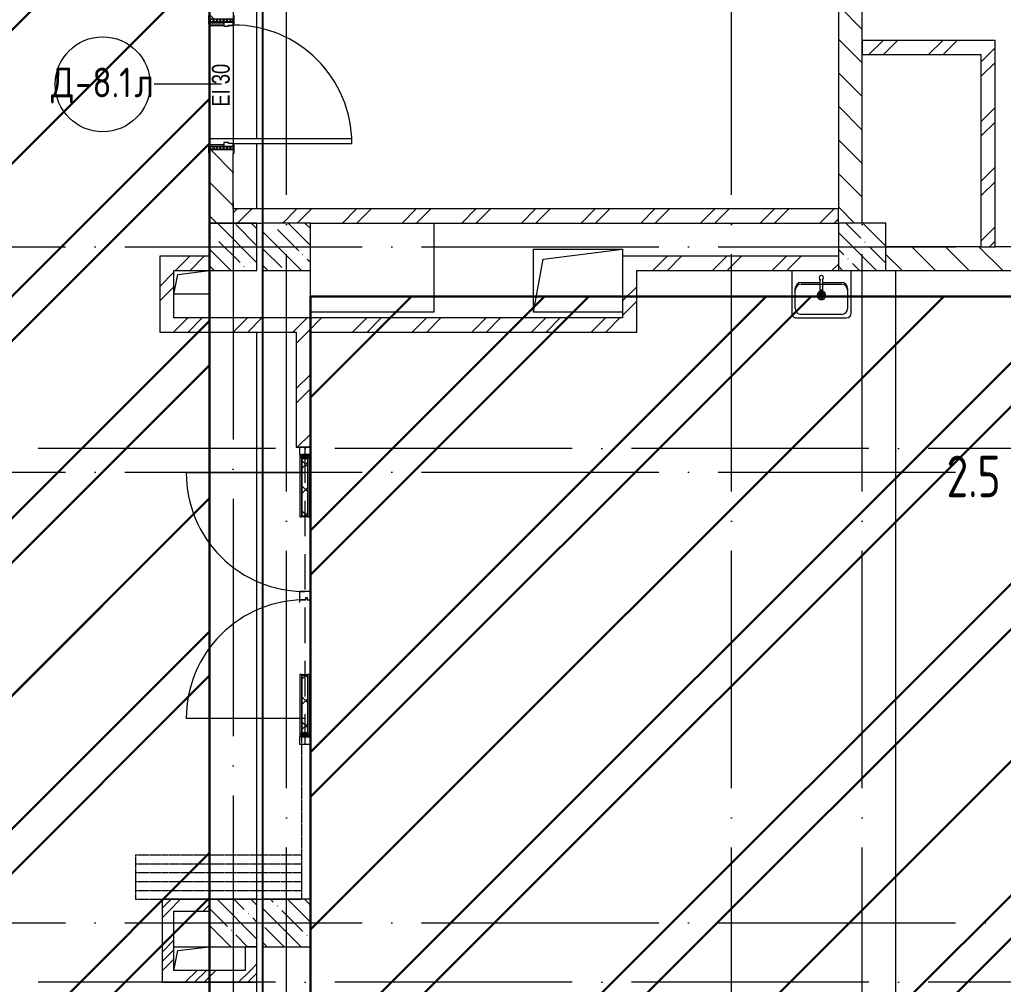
# Model space of a CAD drawing. Header units: millimetres. Extents: x -68946 to 690821, y -552984 to 293768.
# Drawn here: x 139853 to 148143, y -236448 to -228316 of the extents above; entities that cross this region are included whole.
import ezdxf

# ---------------------------------------------------------------- set-up
doc = ezdxf.new("R2010")
doc.units = ezdxf.units.MM
for name, pattern in [('200_ШТРИХ_ш1п0_6_', [8, 5, -3]), ('ADSK_Линия сетки', [2500, 2000, -250, 0, -250]), ('ADSK_Сверху', [450, 300, -150]), ('ADSK_Скрыто', [600, 300, -300])]:
    doc.linetypes.add(name, pattern=pattern)
for name, color, linetype, lineweight in [('1.2) Стяжка 6 вып.', 30, 'Continuous', 30), ('1.3) Звуко-изол           6 вып.', 90, 'Continuous', 30), ('1.4) Стяжка 6 вып.', 30, 'Continuous', 30), ('A-DETL-____-OTLN', 250, 'Continuous', 5), ('A-DETL-GENF-OTLN', 250, 'Continuous', 5), ('A-DOOR-____-IDEN', 250, 'Continuous', 9), ('A-DOOR-____-MCUT', 250, 'Continuous', 5), ('A-DOOR-____-OTLN', 250, 'Continuous', 5), ('A-DOOR-FRAM-MCUT', 250, 'Continuous', 5), ('A-DOOR-FRAM-OTLN', 250, 'Continuous', 5), ('A-FLOR-____-OTLN', 250, 'Continuous', 9), ('A-GENM-____-MCUT', 250, 'Continuous', 25), ('A-GENM-____-OTLN', 250, 'Continuous', 9), ('A-GLAZ-____-OTLN', 250, 'Continuous', 5), ('A-WALL-____-MCUT', 250, 'Continuous', 13), ('A-WALL-____-PATT', 250, 'Continuous', 13), ('G-____-____-SYMB', 250, 'ADSK_Скрыто', 9), ('I-WALL-____-OTLN', 250, 'Continuous', 9), ('P-SANR-FIXT-OTLN', 250, 'Continuous', 9), ('S-COLS-____-MCUT', 250, 'Continuous', 25), ('S-COLS-____-OTLN', 250, 'Continuous', 9), ('S-GRID-____-OTLN', 250, 'Continuous', 9)]:
    doc.layers.add(name, color=color, linetype=linetype, lineweight=lineweight)
doc.styles.add('Arial Narrow', font='ARIALN.TTF', dxfattribs={"width": 0.9, "height": 150})
doc.styles.add('GOST Common_1', font='', dxfattribs={"width": 0.9, "height": 250})
doc.styles.add('GOST Common_2', font='', dxfattribs={"width": 0.8, "height": 350})
doc.styles.get('GOST Common_1').set_extended_font_data('GOST Common')
doc.styles.get('GOST Common_2').set_extended_font_data('GOST Common')
pattern_1 = [(135, (28052.9, -258555.93), (-141.42136, -141.42136), [])]
pattern_2 = [(45, (28052.9, -258555.93), (-251.4472, 251.4472), []), (45, (28052.9, -258174.93), (-251.4472, 251.4472), [])]
pattern_3 = [(135, (28052.9, -258555.93), (-142.5612, -142.5612), []), (135, (28195.47, -258555.93), (-142.5612, -142.5612), [252.016, -50.403, 3.353, -47.05])]
pattern_4 = [(45, (28052.9, -258555.93), (-224.5064, 224.5064), []), (45, (28132.28, -258555.93), (0, 449.0128), []), (45, (27973.53, -258555.93), (0, 449.0128), [])]

# ---------------------------------------------------------------- blocks, each defined once
blk = doc.blocks.new('Дверь_СКБ_1Ст_Внутренняя - Д-8_1л_1100x2100h_Кабинет директора_ Канцелярия_ Бухгалтерия_ Кабинеты заместителей директора_ Кабинет организатора внеклассной и внешкольной работы-42637167-АР1_Маркировочный план 3 этажа секция 2_3')
at = {"layer": 'A-DOOR-____-OTLN'}
h = blk.add_hatch(dxfattribs=at)
h.set_pattern_fill('FP_9', color=256, style=0, pattern_type=2)
h.set_pattern_definition([(135, (1751.41, 164.685), (-14.14214, -14.14214), []), (225, (1751.41, 164.685), (14.14214, -14.14214), [])])
h.paths.add_polyline_path([(562.5, 100), (537.5, 100), (537.5, -100), (562.5, -100)])
at = {"layer": 'A-DOOR-FRAM-OTLN'}
h = blk.add_hatch(dxfattribs=at)
h.set_pattern_fill('FP_10', color=256, style=0, pattern_type=2)
h.set_pattern_definition([(45, (-371.384, 164.685), (-14.1421, 14.1421), []), (135, (-371.384, 164.685), (-14.1421, -14.1421), [])])
h.paths.add_polyline_path([(-512.5, -92.9), (-512.5, 100), (-537.5, 100), (-537.5, -100), (-512.5, -100)])
at = {"layer": 'A-DOOR-____-MCUT'}
for p, q in [((512.5, 1100), (472.5, 1100)), ((472.5, 1100), (472.5, 100)), ((512.5, 100), (512.5, 1100)), ((472.5, 100), (512.5, 100))]:
    blk.add_line(p, q, dxfattribs=at)
at = {"layer": 'A-DOOR-____-OTLN'}
blk.add_arc((512.5, 100), 1000, 90, 180, dxfattribs=at)
at = {"layer": 'A-DOOR-FRAM-MCUT'}
for p, q in [((-497.5, 108), (-567.5, 108)), ((-567.5, 108), (-567.5, 100)), ((-567.5, 100), (-497.5, 100)), ((-512.5, 100), (-537.5, 100)), ((-537.5, 100), (-537.5, -100)), ((-487.5, 100), (-512.5, 100)), ((-512.5, 100), (-512.5, 20)), ((-512.5, -100), (-512.5, 100)), ((-497.5, 100), (-512.5, 100)), ((-512.5, 100), (-512.5, 99)), ((-512.5, 99), (-497.5, 99)), ((-497.5, 100), (-497.5, 108)), ((-497.5, 99), (-497.5, 100)), ((-487.5, 60), (-487.5, 100)), ((512.5, 100), (512.5, 60)), ((537.5, 100), (512.5, 100)), ((592.5, 108), (522.5, 108)), ((522.5, 108), (522.5, 100)), ((537.5, 100), (522.5, 100)), ((522.5, 100), (522.5, 99)), ((522.5, 100), (592.5, 100)), ((522.5, 99), (537.5, 99)), ((537.5, 20), (537.5, 100)), ((562.5, 100), (537.5, 100)), ((537.5, 100), (537.5, -100)), ((537.5, 99), (537.5, 100)), ((562.5, -100), (562.5, 100)), ((592.5, 100), (592.5, 108)), ((-512.5, 20), (-477.5, 20)), ((-497.5, 20), (-512.5, 20)), ((-512.5, 20), (-512.5, -100)), ((-497.5, -100), (-497.5, 20)), ((-477.5, 60), (-487.5, 60)), ((-477.5, 20), (-477.5, 60)), ((512.5, 60), (502.5, 60)), ((502.5, 60), (502.5, 20)), ((502.5, 20), (537.5, 20)), ((537.5, 20), (522.5, 20)), ((522.5, 20), (522.5, -100)), ((537.5, -100), (537.5, 20)), ((-497.5, -100), (-567.5, -100)), ((-567.5, -100), (-567.5, -108)), ((-567.5, -108), (-497.5, -108)), ((-537.5, -100), (-512.5, -100)), ((-512.5, -100), (-497.5, -100)), ((-497.5, -108), (-497.5, -100)), ((522.5, -100), (537.5, -100)), ((592.5, -100), (522.5, -100)), ((522.5, -100), (522.5, -108)), ((522.5, -108), (592.5, -108)), ((537.5, -100), (562.5, -100)), ((592.5, -108), (592.5, -100))]:
    blk.add_line(p, q, dxfattribs=at)
blk = doc.blocks.new('Раковина_АИ_3D_Рен_МГН_Santek Neo 50 - Раковина 500x400x170-V72-АР1_Маркировочный план 3 этажа секция 2_3')
at = {"layer": 'P-SANR-FIXT-OTLN', "lineweight": 5}
for p, q in [((-250, 25), (-250, -335)), ((250, -335), (250, 25)), ((-170, -75), (-10, -75)), ((-10, -167), (-10, -49.9)), ((10, -50), (10, -167)), ((10, -75), (170, -75)), ((-220, -295), (-220, -125)), ((-220, -295), (-220, -139.7)), ((-170, -89.7), (170, -89.7)), ((-5.9, -137), (-7, -137)), ((-7, -137), (-7, -137)), ((-5.9, -137), (5.9, -137)), ((0, -150), (0, -220)), ((7, -137), (5.9, -137)), ((7, -137), (7, -137)), ((220, -125), (220, -295)), ((220, -139.7), (220, -295)), ((35, -185), (-35, -185)), ((-10, -167), (10, -167)), ((-210, -375), (210, -375)), ((170, -345), (-170, -345)), ((170, -345), (-170, -345))]:
    blk.add_line(p, q, dxfattribs=at)
for centre, radius, start, end in [((-170, -125), 50, 90, 180), ((0, -35), 18, 360, 180), ((0, -35), 18, 180, 250.80897), ((0, -35), 18, 289.19103, 360), ((0, -35), 18, 295.19321, 300), ((0, -35), 18, 309.99941, 315), ((0, -35), 18, 324.99969, 330), ((170, -125), 50, 0, 90), ((-170, -139.7), 50, 90, 180), ((0, -185), 35, 0, 180), ((0, -185), 35, 106.67272, 180), ((0, -185), 23, 360, 180), ((0, -185), 23, 115.32987, 180), ((0, -185), 23, 360, 64.67013), ((0, -185), 35, 0, 73.32728), ((170, -139.7), 50, 0, 90), ((0, -185), 35, 180, 0), ((0, -185), 35, 180, 360), ((0, -185), 23, 180, 360), ((0, -185), 23, 180, 360), ((-170, -295), 50, 180, 270), ((-170, -295), 50, 180, 270), ((170, -295), 50, 270, 0), ((170, -295), 50, 270, 0), ((-210, -335), 40, 180, 270), ((210, -335), 40, 270, 0)]:
    blk.add_arc(centre, radius, start, end, dxfattribs=at)
for points in [[(-6.2, -51.9), (-6.1, -51.9), (-6, -52), (-5.9, -52)], [(5.9, -52), (6, -52), (6.1, -51.9), (6.2, -51.9)]]:
    blk.add_open_spline(points, degree=3, dxfattribs=at)
blk = doc.blocks.new('Сифон Orio для МГН - Сифон бутылочный-V73-АР1_Маркировочный план 3 этажа секция 2_3')
at = {"layer": 'P-SANR-FIXT-OTLN', "lineweight": 5}
for start, end in [(90, 233.74325), (165, 233.74325), (165, 233.74325), (165, 180), (105, 135), (105, 135), (306.25675, 90), (345, 75), (345, 75), (45, 75), (345, 15), (195, 233.74325), (306.25675, 315), (306.25675, 315), (306.25675, 315)]:
    blk.add_arc((0, 0), 16, start, end, dxfattribs=at)
blk = doc.blocks.new('FOLDING_ПерегородкаРаздвижная_Norma_СтартовыйПрофиль - FOLDING_ПерегородкаРаздвижная_Norma_СтартовыйПрофиль-30251007-АР1_Маркировочный план 3 этажа секция 2_3')
at = {"layer": 'A-GENM-____-MCUT', "lineweight": 5}
for p, q in [((-31, 46), (-31, -46)), ((26, 46), (-31, 46)), ((26, -25), (26, 46)), ((-31, -46), (31, -46)), ((31, -25), (26, -25)), ((31, -46), (31, -25))]:
    blk.add_line(p, q, dxfattribs=at)
blk = doc.blocks.new('FOLDING_ПерегородкаРаздвижная_Norma_Панель - Узкая-39111231-АР1_Маркировочный план 3 этажа секция 2_3')
at = {"layer": 'A-GENM-____-MCUT', "lineweight": 5}
for p, q in [((5.5, 41.5), (-5.5, 41.5)), ((-5.5, 41.5), (-5.5, 25.5)), ((-5.5, 25.5), (5.5, 25.5)), ((4.5, 25.5), (-4.5, 25.5)), ((-4.5, 25.5), (-4.5, -25.5)), ((4.5, -25.5), (4.5, 25.5)), ((5.5, 25.5), (5.5, 41.5)), ((5.5, -25.5), (-5.5, -25.5)), ((-5.5, -25.5), (-5.5, -41.5)), ((-5.5, -41.5), (5.5, -41.5)), ((-4.5, -25.5), (4.5, -25.5)), ((5.5, -41.5), (5.5, -25.5))]:
    blk.add_line(p, q, dxfattribs=at)
at = {"layer": 'A-GENM-____-OTLN', "lineweight": 5}
for p, q in [((-5.5, -25.5), (-5.5, 25.5)), ((5.5, 25.5), (5.5, -25.5))]:
    blk.add_line(p, q, dxfattribs=at)
blk = doc.blocks.new('FOLDING_ПерегородкаРаздвижная_Norma_ВерхнийТрек - FOLDING_ПерегородкаРаздвижная_Norma_ВерхнийТрек-39111232-АР1_Маркировочный план 3 этажа секция 2_3')
at = {"layer": 'A-GENM-____-OTLN', "linetype": 'ADSK_Сверху', "lineweight": 5}
blk.add_line((0, 0), (2502, 0), dxfattribs=at)
blk = doc.blocks.new('FOLDING_ПерегородкаРаздвижная_Norma_СтартовыйПрофиль - FOLDING_ПерегородкаРаздвижная_Norma_СтартовыйПрофиль-30251010-АР1_Маркировочный план 3 этажа секция 2_3')
at = {"layer": 'A-GENM-____-MCUT', "lineweight": 5}
for p, q in [((-31, 46), (-31, -46)), ((31, 46), (-31, 46)), ((26, -46), (26, 25)), ((26, 25), (31, 25)), ((31, 25), (31, 46)), ((-31, -46), (26, -46))]:
    blk.add_line(p, q, dxfattribs=at)
blk = doc.blocks.new('FOLDING_ПерегородкаРаздвижная_Norma_Панель - Узкая-39111233-АР1_Маркировочный план 3 этажа секция 2_3')
at = {"layer": 'A-GENM-____-MCUT', "lineweight": 5}
for p, q in [((5.5, 41.5), (-5.5, 41.5)), ((-5.5, 41.5), (-5.5, 25.5)), ((-5.5, 25.5), (5.5, 25.5)), ((4.5, 25.5), (-4.5, 25.5)), ((-4.5, 25.5), (-4.5, -25.5)), ((4.5, -25.5), (4.5, 25.5)), ((5.5, 25.5), (5.5, 41.5)), ((5.5, -25.5), (-5.5, -25.5)), ((-5.5, -25.5), (-5.5, -41.5)), ((-5.5, -41.5), (5.5, -41.5)), ((-4.5, -25.5), (4.5, -25.5)), ((5.5, -41.5), (5.5, -25.5))]:
    blk.add_line(p, q, dxfattribs=at)
at = {"layer": 'A-GENM-____-OTLN', "lineweight": 5}
for p, q in [((-5.5, -25.5), (-5.5, 25.5)), ((5.5, 25.5), (5.5, -25.5))]:
    blk.add_line(p, q, dxfattribs=at)
blk = doc.blocks.new('FOLDING_ПерегородкаРаздвижная_Norma_Дверь - Дверь с притвором-30251012-АР1_Маркировочный план 3 этажа секция 2_3')
at = {"layer": 'A-DETL-GENF-OTLN', "lineweight": 5}
blk.add_line((-500, 0), (-500, -1000), dxfattribs=at)
blk.add_arc((-500, 0), 1000, 270, 0, dxfattribs=at)
blk = doc.blocks.new('FOLDING_ПерегородкаРаздвижная_Norma_Дверь - Дверь-30251015-АР1_Маркировочный план 3 этажа секция 2_3')
at = {"layer": 'A-DETL-GENF-OTLN', "lineweight": 5}
blk.add_line((-500, 0), (-500, 1000), dxfattribs=at)
blk.add_arc((-500, 0), 1000, 360, 90, dxfattribs=at)
blk = doc.blocks.new('FOLDING_ПерегородкаРаздвижная_Norma_Панель - С механизмом круглых тяг-39111234-АР1_Маркировочный план 3 этажа секция 2_3')
at = {"layer": 'A-GENM-____-OTLN', "lineweight": 5}
h = blk.add_hatch(dxfattribs=at)
h.set_pattern_fill('FP_55', color=256, style=0, pattern_type=2)
h.set_pattern_definition([(135, (26298, -114204), (-106.06602, -106.06602), []), (225, (26298, -114204), (106.06602, -106.06602), [])])
h.paths.add_polyline_path([(240, 25.5), (-240, 25.5), (-240, -25.5), (240, -25.5)])
at = {"layer": 'A-GENM-____-MCUT', "lineweight": 5}
for p, q in [((250, 41.5), (-250, 41.5)), ((-250, 41.5), (-250, 25.5)), ((-250, 25.5), (250, 25.5)), ((240, 25.5), (-240, 25.5)), ((-240, 25.5), (-240, -25.5)), ((240, -25.5), (240, 25.5)), ((250, 25.5), (250, 41.5)), ((250, -25.5), (-250, -25.5)), ((-250, -25.5), (-250, -41.5)), ((-250, -41.5), (250, -41.5)), ((-240, -25.5), (240, -25.5)), ((250, -41.5), (250, -25.5))]:
    blk.add_line(p, q, dxfattribs=at)
at = {"layer": 'A-GENM-____-OTLN', "lineweight": 5}
for p, q in [((-250, -25.5), (-250, 25.5)), ((250, 25.5), (250, -25.5))]:
    blk.add_line(p, q, dxfattribs=at)
blk = doc.blocks.new('FOLDING_ПерегородкаРаздвижная_Norma_Панель - С механизмом круглых тяг-V84-АР1_Маркировочный план 3 этажа секция 2_3')
at = {"layer": 'A-GENM-____-OTLN', "lineweight": 5}
h = blk.add_hatch(dxfattribs=at)
h.set_pattern_fill('FP_56', color=256, style=0, pattern_type=2)
h.set_pattern_definition([(135, (24470, -114204), (-106.06602, -106.06602), []), (225, (24470, -114204), (106.06602, -106.06602), [])])
h.paths.add_polyline_path([(240, 25.5), (-240, 25.5), (-240, -25.5), (240, -25.5)])
at = {"layer": 'A-GENM-____-MCUT', "lineweight": 5}
for p, q in [((250, 41.5), (-250, 41.5)), ((-250, 41.5), (-250, 25.5)), ((-250, 25.5), (250, 25.5)), ((240, 25.5), (-240, 25.5)), ((-240, 25.5), (-240, -25.5)), ((240, -25.5), (240, 25.5)), ((250, 25.5), (250, 41.5)), ((250, -25.5), (-250, -25.5)), ((-250, -25.5), (-250, -41.5)), ((-250, -41.5), (250, -41.5)), ((-240, -25.5), (240, -25.5)), ((250, -41.5), (250, -25.5))]:
    blk.add_line(p, q, dxfattribs=at)
at = {"layer": 'A-GENM-____-OTLN', "lineweight": 5}
for p, q in [((-250, -25.5), (-250, 25.5)), ((250, 25.5), (250, -25.5))]:
    blk.add_line(p, q, dxfattribs=at)
blk = doc.blocks.new('FOLDING_ПерегородкаРаздвижная_Norma_ПритворнаяПланка - FOLDING_ПерегородкаРаздвижная_Norma_ПритворнаяПланка-30251014-АР1_Маркировочный план 3 этажа секция 2_3')
at = {"layer": 'A-GENM-____-MCUT', "lineweight": 5}
for p, q in [((25, 46), (-35, 46)), ((-35, 46), (-35, -46)), ((15, 7), (15, 19.5)), ((15, 19.5), (35, 19.5)), ((35, 7), (15, 7)), ((35, 19.5), (35, 36)), ((35, -41.5), (35, 7)), ((-35, -46), (55, -46)), ((55, -41.5), (35, -41.5)), ((55, -46), (55, -41.5))]:
    blk.add_line(p, q, dxfattribs=at)
blk.add_arc((25, 36), 10, 360, 90, dxfattribs=at)
blk = doc.blocks.new('BSC_Колонна _Прямоугольная - 400x400-31342009-АР1_Маркировочный план 3 этажа секция 2_3')
at = {"layer": 'S-COLS-____-OTLN', "lineweight": 5}
h = blk.add_hatch(dxfattribs=at)
h.set_pattern_fill('FP_59', color=256, style=0, pattern_type=2)
h.set_pattern_definition([(135, (-114049.98, -28325), (-142.5612, -142.5612), []), (135, (-113907.42, -28325), (-142.5612, -142.5612), [252.016, -50.403, 3.353, -47.05])])
h.paths.add_polyline_path([(-200, -200), (200, -200), (200, 200), (-200, 200), (-200, -20)])
at = {"layer": 'S-COLS-____-MCUT', "lineweight": 5}
for p, q in [((200, 200), (-200, 200)), ((-200, 200), (-200, -200)), ((200, -200), (200, 200)), ((-200, -200), (200, -200))]:
    blk.add_line(p, q, dxfattribs=at)
blk = doc.blocks.new('BSC_Колонна _Прямоугольная - 400x400-31437719-АР1_Маркировочный план 3 этажа секция 2_3')
at = {"layer": 'S-COLS-____-OTLN', "lineweight": 5}
h = blk.add_hatch(dxfattribs=at)
h.set_pattern_fill('FP_60', color=256, style=0, pattern_type=2)
h.set_pattern_definition([(135, (-114049.98, -22625), (-142.5612, -142.5612), []), (135, (-113907.42, -22625), (-142.5612, -142.5612), [252.016, -50.403, 3.353, -47.05])])
h.paths.add_polyline_path([(200, -200), (200, 200), (-200, 200), (-200, -200)])
at = {"layer": 'S-COLS-____-MCUT', "lineweight": 5}
for p, q in [((200, 200), (-200, 200)), ((-200, 200), (-200, -200)), ((200, -200), (200, 200)), ((-200, -200), (200, -200))]:
    blk.add_line(p, q, dxfattribs=at)
blk = doc.blocks.new('BSC_Колонна _Прямоугольная - 400x400-V99-АР1_Маркировочный план 3 этажа секция 2_3')
at = {"layer": 'S-COLS-____-OTLN', "lineweight": 5}
h = blk.add_hatch(dxfattribs=at)
h.set_pattern_fill('FP_74', color=256, style=0, pattern_type=2)
h.set_pattern_definition([(135, (-118899.98, -28325), (-142.5612, -142.5612), []), (135, (-118757.42, -28325), (-142.5612, -142.5612), [252.016, -50.403, 3.353, -47.05])])
h.paths.add_polyline_path([(-133.3, -200), (200, -200), (200, 200), (-200, 200), (-200, -200), (-180.3, -200)])
at = {"layer": 'S-COLS-____-MCUT', "lineweight": 5}
for p, q in [((200, 200), (-200, 200)), ((-200, 200), (-200, -200)), ((200, -200), (200, 200)), ((-200, -200), (200, -200))]:
    blk.add_line(p, q, dxfattribs=at)
blk = doc.blocks.new('_Wn_-As_OpeningMEP_floor__Rectangular - _Wn_-As_OpeningMEP_floor__Rectangular-39876441-АР1_Маркировочный план 3 этажа секция 2_3')
at = {"layer": 'A-DETL-GENF-OTLN', "lineweight": 5}
for p, q in [((-292, 232), (375, 315)), ((-375, -215), (-292, 232))]:
    blk.add_line(p, q, dxfattribs=at)
blk = doc.blocks.new('_Wn_-As_OpeningMEP_floor__Rectangular - _Wn_-As_OpeningMEP_floor__Rectangular-32466820-АР1_Маркировочный план 3 этажа секция 2_3')
at = {"layer": 'A-DETL-GENF-OTLN', "lineweight": 5}
for p, q in [((-150, -50), (-117.9, 117.9)), ((-117.9, 117.9), (150, 150))]:
    blk.add_line(p, q, dxfattribs=at)
blk = doc.blocks.new('_Wn_-As_OpeningMEP_floor__Rectangular - _Wn_-As_OpeningMEP_floor__Rectangular-V189-АР1_Маркировочный план 3 этажа секция 2_3')
at = {"layer": 'A-DETL-GENF-OTLN', "lineweight": 5}
for p, q in [((-150, -50), (-117.9, 117.9)), ((-117.9, 117.9), (150, 150))]:
    blk.add_line(p, q, dxfattribs=at)
blk = doc.blocks.new('ADSK_Марка_Дверь - Типоразмер_ADSK_Марка-30565456-АР1_Маркировочный план 3 этажа секция 2_3')
at = {"layer": 'A-DOOR-____-IDEN'}
blk.add_circle((0, 0), 4, dxfattribs=at)

msp = doc.modelspace()

# ---------------------------------------------------------------- hatches: boundary and pattern name
at = {"layer": '1.2) Стяжка 6 вып.', "lineweight": 30}
h = msp.add_hatch(dxfattribs=at)
h.set_pattern_fill('ANSI31', color=256, scale=333)
h.paths.add_polyline_path([(141452.9057, -239130.9286), (133152.9057, -239130.9286), (133152.9057, -222980.9286), (141452.9057, -222980.9286)])
h = msp.add_hatch(dxfattribs=at)
h.set_pattern_fill('ANSI31', color=256, scale=333)
h.paths.add_polyline_path([(160155.7758, -230648.4777), (164398.881, -230648.4777), (164398.881, -235490.3332), (160155.7758, -235490.3332), (160155.7758, -248130.9292), (142302.8838, -248130.9292), (142302.8838, -230648.4777)])
at = {"layer": '1.3) Звуко-изол           6 вып.', "lineweight": 30}
h = msp.add_hatch(dxfattribs=at)
h.set_pattern_fill('ANSI31', color=256, scale=500)
h.paths.add_polyline_path([(141452.9057, -239130.9286), (133152.9057, -239130.9286), (133152.9057, -222980.9286), (141452.9057, -222980.9286)])
h = msp.add_hatch(dxfattribs=at)
h.set_pattern_fill('ANSI31', color=256, scale=500)
h.paths.add_polyline_path([(160155.7758, -230648.4777), (164398.881, -230648.4777), (164398.881, -235490.3332), (160155.7758, -235490.3332), (160155.7758, -248130.9292), (142302.8838, -248130.9292), (142302.8838, -230648.4777)])
at = {"layer": '1.4) Стяжка 6 вып.', "lineweight": 30}
h = msp.add_hatch(dxfattribs=at)
h.set_pattern_fill('ANSI32', color=256, scale=333)
h.paths.add_polyline_path([(141452.9057, -239130.9286), (133152.9057, -239130.9286), (133152.9057, -222980.9286), (141452.9057, -222980.9286)])
h = msp.add_hatch(dxfattribs=at)
h.set_pattern_fill('ANSI32', color=256, scale=333)
h.paths.add_polyline_path([(160155.7758, -230648.4777), (164398.881, -230648.4777), (164398.881, -235490.3332), (160155.7758, -235490.3332), (160155.7758, -248130.9292), (142302.8838, -248130.9292), (142302.8838, -230648.4777)])
at = {"layer": 'A-WALL-____-PATT', "lineweight": 15}
h = msp.add_hatch(dxfattribs=at)
h.set_pattern_fill('FP_1', color=256, style=0, pattern_type=2)
h.set_pattern_definition(pattern_1)
h.paths.add_polyline_path([(146952.9057, -230030.9292), (146952.9057, -226230.9292), (146752.9057, -226230.9292), (146752.9057, -230030.9292)])
h.paths.add_polyline_path([(146952.9057, -225830.9292), (146952.9057, -222030.9292), (146752.9057, -222030.9292), (146752.9057, -225830.9292)])
h.paths.add_polyline_path([(146752.9057, -221630.9292), (146952.9057, -221630.9292), (146952.9057, -217830.9292), (146752.9057, -217830.9292), (146752.9057, -220829.4967)])
h.paths.add_polyline_path([(146952.9057, -217430.9292), (146952.9057, -213630.9292), (146752.9057, -213630.9292), (146752.9057, -217430.9292)])
h = msp.add_hatch(dxfattribs=at)
h.set_pattern_fill('FP_1', color=256, style=0, pattern_type=2)
h.set_pattern_definition(pattern_1)
h.paths.add_polyline_path([(141452.9057, -230030.9286), (141652.9057, -230030.9286), (141652.9057, -229410.8818), (141452.9057, -229410.8818), (141452.9057, -229910.8818)])
h.paths.add_polyline_path([(141652.9057, -228310.8818), (141652.9054, -226230.9292), (141452.906, -226230.9286), (141452.9057, -228310.8818), (141465.4589, -228310.8818)])
h.paths.add_polyline_path([(141652.9057, -225830.9286), (141652.9057, -222980.9286), (141452.9057, -222980.9286), (141452.9057, -225830.9286), (141624.7814, -225830.9286)])
h = msp.add_hatch(dxfattribs=at)
h.set_pattern_fill('FP_2', color=256, style=0, pattern_type=2)
h.set_pattern_definition(pattern_2)
h.paths.add_polyline_path([(147157.4448, -228610.9282), (147952.9057, -228610.9282), (147952.9057, -228490.9282), (146952.9057, -228490.9282), (146952.9057, -228610.9282)])
h = msp.add_hatch(dxfattribs=at)
h.set_pattern_fill('FP_2', color=256, style=0, pattern_type=2)
h.set_pattern_definition(pattern_2)
h.paths.add_polyline_path([(148072.9057, -230230.9282), (148072.9057, -228490.9282), (147952.9057, -228490.9282), (147952.9057, -230230.9282)])
h = msp.add_hatch(dxfattribs=at)
h.set_pattern_fill('FP_2', color=256, style=0, pattern_type=2)
h.set_pattern_definition(pattern_2)
h.paths.add_polyline_path([(141652.9057, -230030.8818), (146752.9057, -230030.8818), (146752.8838, -229910.8818), (141652.9057, -229910.8818)])
h = msp.add_hatch(dxfattribs=at)
h.set_pattern_fill('FP_1', color=256, style=0, pattern_type=2)
h.set_pattern_definition(pattern_1)
h.paths.add_polyline_path([(151102.9057, -230430.9282), (152492.8838, -230430.5665), (152492.8838, -230230.9282), (147152.8838, -230230.9282), (147152.8838, -230430.9282), (149860.6508, -230430.9276)])
h = msp.add_hatch(dxfattribs=at)
h.set_pattern_fill('FP_2', color=256, style=0, pattern_type=2)
h.set_pattern_definition(pattern_2)
h.paths.add_polyline_path([(141032.906, -230430.9286), (141452.9057, -230430.9286), (141452.9057, -230310.9286), (141032.906, -230310.9286), (141032.906, -230388.4287)])
h = msp.add_hatch(dxfattribs=at)
h.set_pattern_fill('FP_2', color=256, style=0, pattern_type=2)
h.set_pattern_definition(pattern_2)
h.paths.add_polyline_path([(144933.5681, -230430.9282), (146752.8838, -230430.9282), (146752.8838, -230310.9282), (144933.5681, -230310.9282)])
h = msp.add_hatch(dxfattribs=at)
h.set_pattern_fill('FP_2', color=256, style=0, pattern_type=2)
h.set_pattern_definition(pattern_2)
h.paths.add_polyline_path([(141032.906, -230830.9292), (141152.9057, -230830.9292), (141152.9057, -230430.9286), (141032.906, -230430.9286), (141032.906, -230657.4216)])
h = msp.add_hatch(dxfattribs=at)
h.set_pattern_fill('FP_2', color=256, style=0, pattern_type=2)
h.set_pattern_definition(pattern_2)
h.paths.add_polyline_path([(145053.5681, -230950.9292), (145053.5681, -230430.9282), (144933.5681, -230430.9282), (144933.5681, -230950.9292)])
h = msp.add_hatch(dxfattribs=at)
h.set_pattern_fill('FP_2', color=256, style=0, pattern_type=2)
h.set_pattern_definition(pattern_2)
h.paths.add_polyline_path([(142302.9063, -230950.9292), (144933.5681, -230950.9292), (144933.5681, -230830.9292), (141032.906, -230830.9292), (141032.906, -230950.9292), (142302.8838, -230950.9292)])
h = msp.add_hatch(dxfattribs=at)
h.set_pattern_fill('FP_2', color=256, style=0, pattern_type=2)
h.set_pattern_definition(pattern_2)
h.paths.add_polyline_path([(142182.9063, -231920.9304), (142302.9063, -231920.9304), (142302.9063, -230950.9292), (142182.9063, -230950.9292), (142182.9063, -231529.6775)])
h = msp.add_hatch(dxfattribs=at)
h.set_pattern_fill('FP_11', color=256, style=0, pattern_type=2)
h.set_pattern_definition(pattern_4)
h.paths.add_polyline_path([(141452.9057, -235830.9286), (141452.9057, -235730.9286), (141052.9057, -235730.9286), (141052.9057, -235830.9286), (141169.2694, -235830.9286)])
h = msp.add_hatch(dxfattribs=at)
h.set_pattern_fill('FP_11', color=256, style=0, pattern_type=2)
h.set_pattern_definition(pattern_4)
h.paths.add_polyline_path([(141052.9057, -236430.9286), (141152.9057, -236430.9286), (141152.9057, -235830.9286), (141052.9057, -235830.9286), (141052.9057, -236399.8202)])
h = msp.add_hatch(dxfattribs=at)
h.set_pattern_fill('FP_11', color=256, style=0, pattern_type=2)
h.set_pattern_definition(pattern_4)
h.paths.add_polyline_path([(141752.9051, -236330.9286), (141852.9051, -236330.9286), (141852.9051, -236130.9286), (141752.9051, -236130.9286)])
h = msp.add_hatch(dxfattribs=at)
h.set_pattern_fill('FP_11', color=256, style=0, pattern_type=2)
h.set_pattern_definition(pattern_4)
h.paths.add_polyline_path([(141176.3432, -236430.9286), (141852.9057, -236430.9286), (141852.9051, -236330.9286), (141152.9057, -236330.9286), (141152.9057, -236430.9286)])
at = {"layer": 'S-COLS-____-OTLN', "lineweight": 5}
h = msp.add_hatch(dxfattribs=at)
h.set_pattern_fill('FP_19', color=256, style=0, pattern_type=2)
h.set_pattern_definition(pattern_3)
h.paths.add_polyline_path([(141452.9057, -230430.9286), (141852.9057, -230430.9286), (141852.9057, -230030.9286), (141452.9057, -230030.9286), (141452.9057, -230393.9168)])
h = msp.add_hatch(dxfattribs=at)
h.set_pattern_fill('FP_19', color=256, style=0, pattern_type=2)
h.set_pattern_definition(pattern_3)
h.paths.add_polyline_path([(141752.9051, -236130.9286), (141852.9057, -236130.9286), (141852.9057, -235730.9286), (141452.9057, -235730.9286), (141452.9057, -236130.9286), (141751.0329, -236130.9286)])

# ---------------------------------------------------------------- linework, layer by layer
at = {"color": 1}
msp.add_lwpolyline([(189545.5605, -191505.7893), (141899.2737, -191505.7893), (141899.2737, -264439.6787), (189545.5605, -264439.6787)], close=True, dxfattribs=at)
at = {"layer": '1.2) Стяжка 6 вып.', "lineweight": 30}
for points in [[(141452.9057, -239130.9286), (133152.9057, -239130.9286), (133152.9057, -222980.9286), (141452.9057, -222980.9286)], [(160155.7758, -235490.3332), (164398.881, -235490.3332), (164398.881, -230648.4777), (160155.7758, -230648.4777), (142302.8838, -230648.4777), (142302.8838, -248130.9292), (160155.7758, -248130.9292)]]:
    msp.add_lwpolyline(points, close=True, dxfattribs=at)
at = {"layer": 'A-DETL-____-OTLN', "linetype": '200_ШТРИХ_ш1п0_6_'}
for p, q in [((142228.0766, -234256.7718), (142228.0766, -235730.9292)), ((142302.9063, -234256.7718), (142302.9063, -235655.9292)), ((140828.7489, -235356.0995), (140828.7489, -235730.9292)), ((140828.7489, -235356.2699), (142227.9063, -235356.2699)), ((140828.7489, -235431.0995), (142228.0766, -235431.0995)), ((140828.7489, -235506.0995), (142227.9063, -235506.0995)), ((140828.7489, -235506.2699), (142227.9063, -235506.2699)), ((140828.7489, -235581.0995), (142228.0766, -235581.0995)), ((140828.7489, -235656.0995), (142227.9063, -235656.0995)), ((140828.7489, -235730.9292), (142228.0766, -235730.9292))]:
    msp.add_line(p, q, dxfattribs=at)
at = {"layer": 'A-DOOR-____-IDEN'}
msp.add_line((141552.9057, -228860.8818), (140987.1483, -228860.8818), dxfattribs=at)
at = {"layer": 'A-FLOR-____-OTLN', "lineweight": 5}
for p, q in [((141852.9057, -229320.8818), (141852.9057, -226230.9286)), ((141902.8838, -226230.9292), (141902.8838, -229320.8818)), ((141452.9057, -228368.9256), (141452.9057, -228350.8818)), ((141572.9057, -228368.9256), (141452.9057, -228368.9256)), ((141652.9057, -228368.9256), (141612.9057, -228368.9256)), ((141452.9057, -229370.8818), (141452.9057, -229318.9256)), ((141452.9057, -229318.9256), (141652.9057, -229318.9256)), ((141852.9057, -229910.8818), (141852.9057, -229360.8818)), ((141902.8838, -229360.8818), (141902.8838, -229910.8818)), ((143342.8838, -230030.9292), (143342.8838, -230780.9292)), ((144182.8841, -230780.9286), (144182.8841, -230250.9286)), ((144182.8841, -230250.9286), (144932.8841, -230250.9286)), ((144932.8841, -230250.9286), (144932.8841, -230780.9286)), ((141452.9057, -230430.9286), (141452.9057, -230630.9286)), ((142302.8838, -230780.9292), (142302.8838, -230430.9292)), ((147232.9057, -230430.9282), (147232.9057, -248330.9286)), ((141452.9057, -230630.9286), (141152.906, -230630.9286)), ((143342.8838, -230780.9292), (142302.8838, -230780.9292)), ((144932.8841, -230780.9286), (144182.8841, -230780.9286)), ((141852.9057, -235730.9286), (141852.9057, -230950.9292)), ((141902.8838, -230950.9292), (141902.8838, -235730.9292)), ((141152.9057, -236130.9286), (141452.9057, -236130.9286)), ((141452.9057, -236130.9286), (141452.9057, -236330.9286)), ((141902.8838, -236130.9292), (141902.8838, -237039.0035)), ((141852.9057, -237125.5438), (141852.9057, -236430.9286))]:
    msp.add_line(p, q, dxfattribs=at)
at = {"layer": 'A-WALL-____-MCUT', "color": 7, "lineweight": 15}
for p, q in [((146752.9057, -226230.9292), (146752.9057, -229910.8818)), ((146952.9057, -228490.9282), (146952.9057, -226230.9292)), ((148072.9057, -228490.9282), (146952.9057, -228490.9282)), ((148072.9057, -230230.9282), (148072.9057, -228490.9282)), ((146952.9057, -230030.9292), (146952.9057, -228610.9282)), ((146952.9057, -228610.9282), (147952.9057, -228610.9282)), ((147952.9057, -228610.9282), (147952.9057, -230230.9282)), ((141452.9057, -229440.8818), (141452.9057, -230030.9286)), ((141652.9057, -229910.8818), (141652.9057, -229440.8818)), ((146752.9057, -229910.8818), (141652.9057, -229910.8818)), ((141652.9057, -230030.8818), (141902.8838, -230030.8818)), ((142302.8838, -230030.8818), (146752.8838, -230030.8818)), ((147952.9057, -230230.9282), (147152.8838, -230230.9282)), ((152492.8838, -230230.9282), (148072.9057, -230230.9282)), ((141452.9057, -230310.9286), (141032.906, -230310.9286)), ((141032.906, -230310.9286), (141032.906, -230950.9292)), ((141452.9057, -230430.9286), (141452.9057, -230310.9286)), ((146752.8838, -230310.9282), (144933.5681, -230310.9282)), ((144933.5681, -230310.9282), (144933.5681, -230830.9292)), ((141152.906, -230430.9286), (141452.9057, -230430.9286)), ((141152.906, -230830.9292), (141152.906, -230430.9286)), ((145053.5681, -230430.9282), (146752.8838, -230430.9282)), ((145053.5681, -230950.9292), (145053.5681, -230430.9282)), ((147152.8838, -230430.9282), (152492.8838, -230430.9282)), ((144933.5681, -230830.9292), (141152.906, -230830.9292)), ((141032.906, -230950.9292), (142182.9063, -230950.9292)), ((142182.9063, -230950.9292), (142182.9063, -231920.9304)), ((142302.9063, -230950.9292), (145053.5681, -230950.9292)), ((142302.9063, -231920.9304), (142302.9063, -230950.9292)), ((142182.9063, -231920.9304), (142302.9063, -231920.9304)), ((141452.9057, -235730.9286), (141052.9057, -235730.9286)), ((141052.9057, -235730.9286), (141052.9057, -236430.9286)), ((141452.9057, -235830.9286), (141452.9057, -235730.9286)), ((141152.9057, -235830.9286), (141452.9057, -235830.9286)), ((141152.9057, -236330.9286), (141152.9057, -235830.9286)), ((141752.9051, -236130.9286), (141752.9051, -236330.9286)), ((141852.9051, -236330.9286), (141852.9051, -236130.9286)), ((141752.9051, -236330.9286), (141152.9057, -236330.9286)), ((141852.9057, -236430.9286), (141852.9057, -236330.9286)), ((141052.9057, -236430.9286), (141852.9057, -236430.9286))]:
    msp.add_line(p, q, dxfattribs=at)
at = {"layer": 'A-WALL-____-MCUT', "lineweight": 15}
for p, q in [((146952.9057, -228610.9282), (146952.9057, -228490.9282)), ((146952.9057, -228490.9282), (146952.9057, -228610.9282)), ((141652.9057, -229910.8818), (141652.9057, -230030.8818)), ((146752.9057, -230030.8818), (146752.9057, -229910.8818)), ((141452.9057, -230030.9286), (141652.9057, -230030.9286)), ((147952.9057, -230230.9282), (148072.9057, -230230.9282)), ((141852.9051, -236130.9286), (141752.9051, -236130.9286))]:
    msp.add_line(p, q, dxfattribs=at)
at = {"layer": 'I-WALL-____-OTLN', "lineweight": 15}
for p, q in [((141452.9057, -229318.9256), (141452.9057, -228368.9256)), ((141652.9057, -228360.8818), (141652.9057, -229320.8818))]:
    msp.add_line(p, q, dxfattribs=at)
at = {"layer": 'S-COLS-____-MCUT', "lineweight": 5}
for p, q in [((141452.9057, -230030.9286), (141452.9057, -230430.9286)), ((141852.9057, -230030.9286), (141652.9057, -230030.9286)), ((141852.9057, -230430.9286), (141852.9057, -230030.9286)), ((141452.9057, -230430.9286), (141852.9057, -230430.9286)), ((141852.9057, -235730.9286), (141452.9057, -235730.9286)), ((141452.9057, -235730.9286), (141452.9057, -236130.9286)), ((141852.9057, -236130.9286), (141852.9057, -235730.9286)), ((141452.9057, -236130.9286), (141752.9051, -236130.9286))]:
    msp.add_line(p, q, dxfattribs=at)
at = {"layer": 'S-COLS-____-OTLN', "lineweight": 5}
for p, q in [((141652.9057, -230030.9286), (141452.9057, -230030.9286)), ((141752.9051, -236130.9286), (141852.9057, -236130.9286))]:
    msp.add_line(p, q, dxfattribs=at)
at = {"layer": 'S-GRID-____-OTLN', "linetype": 'ADSK_Линия сетки'}
for p, q in [((141652.9057, -197353.9241), (141652.9057, -261024.7685)), ((145852.9057, -262294.7685), (145852.9057, -197353.9241)), ((146952.9057, -262294.7685), (146952.9057, -197353.9241)), ((142102.9057, -262294.7685), (142102.9057, -198623.9241)), ((93236.8325, -230230.9286), (181748.3453, -230230.9286)), ((184510.8783, -231930.9286), (127372.9057, -231930.9286)), ((93236.8325, -232130.9286), (181888.5828, -232130.9286)), ((93236.8325, -235930.9286), (181748.3453, -235930.9286)), ((184510.8783, -236430.9286), (127372.9057, -236430.9286))]:
    msp.add_line(p, q, dxfattribs=at)

# ---------------------------------------------------------------- block references
at = {"layer": 'A-DETL-GENF-OTLN', "lineweight": 5}
for name, p, rotation in [('FOLDING_ПерегородкаРаздвижная_Norma_Дверь - Дверь с притвором-30251012-АР1_Маркировочный план 3 этажа секция 2_3', (142256.9063, -232636.9286), 269.9999999999998), ('FOLDING_ПерегородкаРаздвижная_Norma_Дверь - Дверь-30251015-АР1_Маркировочный план 3 этажа секция 2_3', (142256.9063, -233706.9286), 89.9999999999998)]:
    msp.add_blockref(name, p, dxfattribs=dict(at, rotation=rotation))
at = {"layer": 'A-DOOR-____-IDEN', "xscale": 99.99999999999993, "yscale": 99.99999999999993, "zscale": 99.99999999999993}
msp.add_blockref('ADSK_Марка_Дверь - Типоразмер_ADSK_Марка-30565456-АР1_Маркировочный план 3 этажа секция 2_3', (140552.9057, -228860.8818), dxfattribs=at)
at = {"layer": 'A-DOOR-____-OTLN', "rotation": 269.9999999999998}
msp.add_blockref('Дверь_СКБ_1Ст_Внутренняя - Д-8_1л_1100x2100h_Кабинет директора_ Канцелярия_ Бухгалтерия_ Кабинеты заместителей директора_ Кабинет организатора внеклассной и внешкольной работы-42637167-АР1_Маркировочный план 3 этажа секция 2_3', (141552.9057, -228848.3818), dxfattribs=at)
at = {"layer": 'A-GENM-____-OTLN', "lineweight": 5}
for name, p, rotation in [('FOLDING_ПерегородкаРаздвижная_Norma_СтартовыйПрофиль - FOLDING_ПерегородкаРаздвижная_Norma_СтартовыйПрофиль-30251007-АР1_Маркировочный план 3 этажа секция 2_3', (142256.9063, -231951.9286), 269.9999999999998), ('FOLDING_ПерегородкаРаздвижная_Norma_Панель - Узкая-39111231-АР1_Маркировочный план 3 этажа секция 2_3', (142256.9063, -231995.4286), 269.9999999999998), ('FOLDING_ПерегородкаРаздвижная_Norma_Панель - С механизмом круглых тяг-39111234-АР1_Маркировочный план 3 этажа секция 2_3', (142256.9063, -232257.9286), 269.9999999999998), ('FOLDING_ПерегородкаРаздвижная_Norma_ПритворнаяПланка - FOLDING_ПерегородкаРаздвижная_Norma_ПритворнаяПланка-30251014-АР1_Маркировочный план 3 этажа секция 2_3', (142256.9063, -233171.9286), 269.9999999999994), ('FOLDING_ПерегородкаРаздвижная_Norma_Панель - С механизмом круглых тяг-V84-АР1_Маркировочный план 3 этажа секция 2_3', (142256.9063, -234085.9286), 269.9999999999998), ('FOLDING_ПерегородкаРаздвижная_Norma_Панель - Узкая-39111233-АР1_Маркировочный план 3 этажа секция 2_3', (142256.9063, -234348.4286), 89.9999999999998), ('FOLDING_ПерегородкаРаздвижная_Norma_СтартовыйПрофиль - FOLDING_ПерегородкаРаздвижная_Norma_СтартовыйПрофиль-30251010-АР1_Маркировочный план 3 этажа секция 2_3', (142256.9063, -234391.9286), 90.00000000000037)]:
    msp.add_blockref(name, p, dxfattribs=dict(at, rotation=rotation))
at = {"layer": 'A-GENM-____-OTLN', "linetype": 'ADSK_Сверху', "lineweight": 5, "rotation": 269.9999999999996}
msp.add_blockref('FOLDING_ПерегородкаРаздвижная_Norma_ВерхнийТрек - FOLDING_ПерегородкаРаздвижная_Norma_ВерхнийТрек-39111232-АР1_Маркировочный план 3 этажа секция 2_3', (142256.9063, -231920.9286), dxfattribs=at)
at = {"layer": 'A-GLAZ-____-OTLN'}
for name, p in [('_Wn_-As_OpeningMEP_floor__Rectangular - _Wn_-As_OpeningMEP_floor__Rectangular-39876441-АР1_Маркировочный план 3 этажа секция 2_3', (144557.8841, -230565.9286)), ('_Wn_-As_OpeningMEP_floor__Rectangular - _Wn_-As_OpeningMEP_floor__Rectangular-V189-АР1_Маркировочный план 3 этажа секция 2_3', (141302.9057, -230580.9286)), ('_Wn_-As_OpeningMEP_floor__Rectangular - _Wn_-As_OpeningMEP_floor__Rectangular-32466820-АР1_Маркировочный план 3 этажа секция 2_3', (141302.9057, -236280.9286))]:
    msp.add_blockref(name, p, dxfattribs=at)
at = {"layer": 'P-SANR-FIXT-OTLN', "lineweight": 5, "rotation": 359.9996487481417}
for name, p in [('Раковина_АИ_3D_Рен_МГН_Santek Neo 50 - Раковина 500x400x170-V72-АР1_Маркировочный план 3 этажа секция 2_3', (146609.7464, -230455.9162)), ('Сифон Orio для МГН - Сифон бутылочный-V73-АР1_Маркировочный план 3 этажа секция 2_3', (146609.7453, -230648.9276))]:
    msp.add_blockref(name, p, dxfattribs=at)
at = {"layer": 'S-COLS-____-OTLN', "lineweight": 5}
for name, p in [('BSC_Колонна _Прямоугольная - 400x400-31342009-АР1_Маркировочный план 3 этажа секция 2_3', (142102.8838, -230230.9292)), ('BSC_Колонна _Прямоугольная - 400x400-V99-АР1_Маркировочный план 3 этажа секция 2_3', (146952.8838, -230230.9292)), ('BSC_Колонна _Прямоугольная - 400x400-31437719-АР1_Маркировочный план 3 этажа секция 2_3', (142102.8838, -235930.9292))]:
    msp.add_blockref(name, p, dxfattribs=at)

# ---------------------------------------------------------------- texts
at = {"layer": 'A-DOOR-____-IDEN', "insert": (141472.7572, -229048.9892), "char_height": 150, "width": 447.341625, "attachment_point": 1, "rotation": 90, "style": 'Arial Narrow'}
msp.add_mtext('EI 30', dxfattribs=at)
at = {"layer": 'A-DOOR-____-IDEN', "char_height": 250, "attachment_point": 1, "style": 'GOST Common_1'}
for s, insert, width in [('\\fGOST Common|b0|i0|c204|p34|;\\W.9;Д', (140117.7483, -228720.4313), 245.316375), ('-8.1', (140320.1546, -228720.4313), 606.07575), ('\\fGOST Common|b0|i0|c204|p34|;\\W.9;л', (140820.2171, -228720.4313), 194.810062)]:
    msp.add_mtext(s, dxfattribs=dict(at, insert=insert, width=width))
at = {"layer": 'G-____-____-SYMB', "linetype": 'Continuous', "insert": (147664.3053, -231991.6273), "char_height": 350, "width": 590.042, "attachment_point": 1, "style": 'GOST Common_2'}
msp.add_mtext('2.5', dxfattribs=at)

doc.saveas('drawing.dxf')
